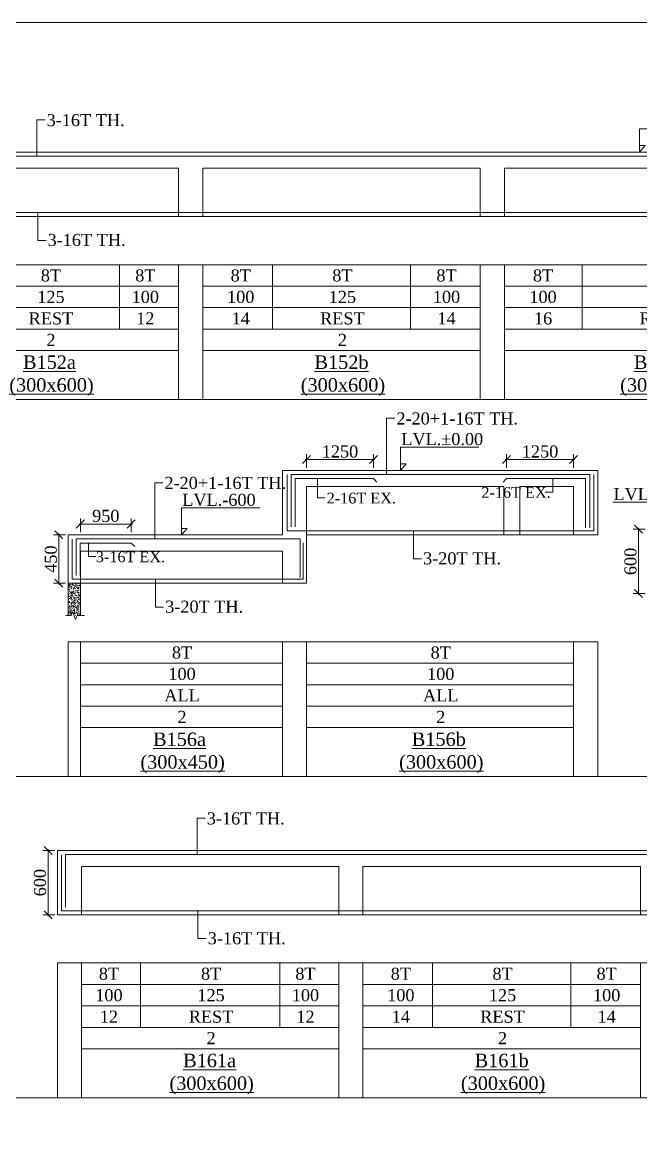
# Model space of a CAD drawing. Header units: millimetres. Extents: x 9781889 to 10654170, y -7832723 to -7608561.
# Drawn here: x 10457727 to 10469256, y -7781048 to -7760218 of the extents above; entities that cross this region are included whole.
import ezdxf
from ezdxf.enums import TextEntityAlignment as Align

# ---------------------------------------------------------------- set-up
doc = ezdxf.new("R2010")
doc.units = ezdxf.units.MM
doc.header["$LTSCALE"] = 10
doc.header["$PDMODE"] = 3
doc.linetypes.add('HIDDEN', pattern=[0.375, 0.25, -0.125])
for name, color, linetype, lineweight in [('LVL', 3, 'Continuous', 0), ('S-CUT OUT LINE', 9, 'Continuous', 0), ('S-DIM L.S.', 7, 'Continuous', 0), ('S-HATCH', 8, 'Continuous', 0), ('S-L.S.SECTION', 5, 'Continuous', 0), ('S-L.S.SLAB LINE', 252, 'HIDDEN', 0), ('S-L.S.STEEL', 1, 'Continuous', 9), ('S-SECTION MARK', 7, 'Continuous', 0), ('S-SHEET', 251, 'Continuous', 0), ('S-TEXT', 7, 'Continuous', 0), ('S-TEXT L.S. BEAM NO.', 30, 'Continuous', 0), ('S-TEXT. L.S.', 7, 'Continuous', 0)]:
    doc.layers.add(name, color=color, linetype=linetype, lineweight=lineweight)
doc.styles.add('135', font='arial.ttf', dxfattribs={"width": 0.8, "height": 135})
doc.styles.get("Standard").update_dxf_attribs({"font": 'arial.ttf'})
doc.styles.add('TEXT', font='times.ttf')
doc.dimstyles.new('75', dxfattribs={"dimtxt": 135, "dimasz": 90, "dimexe": 0.1, "dimexo": 0.03, "dimgap": 0.09, "dimtad": 1, "dimdec": 0, "dimzin": 0, "dimdsep": 46, "dimtxsty": '135', "dimblk": 'ARCHTICK', "dimcen": 0.09, "dimclrd": 256, "dimclre": 256, "dimclrt": 256, "dimadec": 0, "dimazin": 0, "dimtfac": 1, "dimtdec": 0, "dimtofl": 0, "dimtmove": 1, "dimatfit": 3, "dimldrblk": 'DOTSMALL', "dimfxl": 1, "dimtolj": 1, "dimtzin": 0, "dimlwd": -1, "dimlwe": -1, "dimarcsym": 0})
doc.dimstyles.new('SETU_1', dxfattribs={"dimtxt": 200, "dimasz": 150, "dimexe": 100, "dimexo": 50, "dimgap": 35, "dimtad": 1, "dimdec": 0, "dimzin": 0, "dimdsep": 46, "dimtxsty": 'Standard', "dimblk": 'OBLIQUE', "dimcen": 150, "dimdle": 25, "dimclrd": 256, "dimclre": 7, "dimclrt": 256, "dimadec": 0, "dimazin": 0, "dimtfac": 1, "dimtdec": 0, "dimtofl": 0, "dimtmove": 1, "dimatfit": 3, "dimfxl": 1, "dimtolj": 1, "dimtzin": 0, "dimlwd": -1, "dimlwe": 5, "dimarcsym": 1})

# ---------------------------------------------------------------- blocks, each defined once
blk = doc.blocks.new('_ArchTick')
at = {"color": 0, "linetype": 'ByBlock', "const_width": 0.15}
blk.add_lwpolyline([(-0.5, -0.5), (0.5, 0.5)], dxfattribs=at)
blk = doc.blocks.new('_Oblique')
at = {"color": 0, "linetype": 'ByBlock', "lineweight": -2}
blk.add_line((-0.5, -0.5), (0.5, 0.5), dxfattribs=at)
blk = doc.blocks.new('*D945')
at = {"layer": 'Defpoints', "color": 0, "transparency": 16777216}
for p in [(10458808, -7769562), (10458808, -7769766, 0), (10459758, -7769766, 0)]:
    blk.add_point(p, dxfattribs=at)
at = {"layer": 'S-DIM L.S.', "color": 7, "lineweight": 5, "transparency": 16777216}
for p, q in [((10458808, -7769716), (10458808, -7769462)), ((10459758, -7769716), (10459758, -7769462))]:
    blk.add_line(p, q, dxfattribs=at)
at = {"layer": 'S-DIM L.S.', "transparency": 16777216}
blk.add_line((10459783, -7769562), (10458783, -7769562), dxfattribs=at)
at = {"layer": 'S-DIM L.S.', "transparency": 16777216, "xscale": 150, "yscale": 150, "zscale": 150, "rotation": 180}
blk.add_blockref('_Oblique', (10458808, -7769562), dxfattribs=at)
at = {"layer": 'S-DIM L.S.', "transparency": 16777216, "xscale": 150, "yscale": 150, "zscale": 150}
blk.add_blockref('_Oblique', (10459758, -7769562), dxfattribs=at)
at = {"layer": 'S-DIM L.S.', "transparency": 16777216, "insert": (10459283, -7769412), "char_height": 225, "attachment_point": 5, "style": 'TEXT'}
blk.add_mtext('\\A1;950', dxfattribs=at)
blk = doc.blocks.new('*D946')
at = {"layer": 'Defpoints', "color": 0, "transparency": 16777216}
for p in [(10458582, -7769766), (10458407, -7770666), (10458582, -7770666)]:
    blk.add_point(p, dxfattribs=at)
at = {"layer": 'S-DIM L.S.', "color": 7, "lineweight": 5, "transparency": 16777216}
for p, q in [((10458532, -7769766), (10458307, -7769766)), ((10458532, -7770666), (10458307, -7770666))]:
    blk.add_line(p, q, dxfattribs=at)
at = {"layer": 'S-DIM L.S.', "transparency": 16777216}
blk.add_line((10458407, -7769741), (10458407, -7770691), dxfattribs=at)
at = {"layer": 'S-DIM L.S.', "transparency": 16777216, "xscale": 150, "yscale": 150, "zscale": 150}
for p, rotation in [((10458407, -7769766), 90), ((10458407, -7770666), 270)]:
    blk.add_blockref('_Oblique', p, dxfattribs=dict(at, rotation=rotation))
at = {"layer": 'S-DIM L.S.', "transparency": 16777216, "insert": (10458258, -7770216), "char_height": 225, "attachment_point": 5, "rotation": 90, "style": 'TEXT'}
blk.add_mtext('\\A1;450', dxfattribs=at)
blk = doc.blocks.new('*D947')
at = {"layer": 'Defpoints', "color": 0, "transparency": 16777216}
for p in [(10463025, -7768362), (10463025, -7768566, 0), (10464275, -7768566, 0)]:
    blk.add_point(p, dxfattribs=at)
at = {"layer": 'S-DIM L.S.', "transparency": 16777216}
blk.add_line((10464300, -7768362), (10463000, -7768362), dxfattribs=at)
at = {"layer": 'S-DIM L.S.', "color": 7, "lineweight": 5, "transparency": 16777216}
for p, q in [((10463025, -7768516), (10463025, -7768262)), ((10464275, -7768516), (10464275, -7768262))]:
    blk.add_line(p, q, dxfattribs=at)
at = {"layer": 'S-DIM L.S.', "transparency": 16777216, "xscale": 150, "yscale": 150, "zscale": 150, "rotation": 180}
blk.add_blockref('_Oblique', (10463025, -7768362), dxfattribs=at)
at = {"layer": 'S-DIM L.S.', "transparency": 16777216, "xscale": 150, "yscale": 150, "zscale": 150}
blk.add_blockref('_Oblique', (10464275, -7768362), dxfattribs=at)
at = {"layer": 'S-DIM L.S.', "transparency": 16777216, "insert": (10463650, -7768213), "char_height": 225, "attachment_point": 5, "style": 'TEXT'}
blk.add_mtext('\\A1;1250', dxfattribs=at)
blk = doc.blocks.new('*D944')
at = {"layer": 'Defpoints', "color": 0, "transparency": 16777216}
for p in [(10468005, -7768362), (10466755, -7768566, 0), (10468005, -7768566, 0)]:
    blk.add_point(p, dxfattribs=at)
at = {"layer": 'S-DIM L.S.', "transparency": 16777216}
blk.add_line((10466730, -7768362), (10468030, -7768362), dxfattribs=at)
at = {"layer": 'S-DIM L.S.', "color": 7, "lineweight": 5, "transparency": 16777216}
for p, q in [((10466755, -7768516), (10466755, -7768262)), ((10468005, -7768516), (10468005, -7768262))]:
    blk.add_line(p, q, dxfattribs=at)
at = {"layer": 'S-DIM L.S.', "transparency": 16777216, "xscale": 150, "yscale": 150, "zscale": 150, "rotation": 180}
blk.add_blockref('_Oblique', (10466755, -7768362), dxfattribs=at)
at = {"layer": 'S-DIM L.S.', "transparency": 16777216, "xscale": 150, "yscale": 150, "zscale": 150}
blk.add_blockref('_Oblique', (10468005, -7768362), dxfattribs=at)
at = {"layer": 'S-DIM L.S.', "transparency": 16777216, "insert": (10467380, -7768213), "char_height": 225, "attachment_point": 5, "style": 'TEXT'}
blk.add_mtext('\\A1;1250', dxfattribs=at)
blk = doc.blocks.new('*D948')
at = {"layer": 'Defpoints', "color": 0, "transparency": 16777216}
for p in [(10469391, -7769659), (10469216, -7770859), (10469391, -7770859)]:
    blk.add_point(p, dxfattribs=at)
at = {"layer": 'S-DIM L.S.', "color": 7, "lineweight": 5, "transparency": 16777216}
for p, q in [((10469341, -7769659), (10469116, -7769659)), ((10469341, -7770859), (10469116, -7770859))]:
    blk.add_line(p, q, dxfattribs=at)
at = {"layer": 'S-DIM L.S.', "transparency": 16777216}
blk.add_line((10469216, -7769634), (10469216, -7770884), dxfattribs=at)
at = {"layer": 'S-DIM L.S.', "transparency": 16777216, "xscale": 150, "yscale": 150, "zscale": 150}
for p, rotation in [((10469216, -7769659), 90), ((10469216, -7770859), 270)]:
    blk.add_blockref('_Oblique', p, dxfattribs=dict(at, rotation=rotation))
at = {"layer": 'S-DIM L.S.', "transparency": 16777216, "insert": (10469067, -7770259), "char_height": 225, "attachment_point": 5, "rotation": 90, "style": 'TEXT'}
blk.add_mtext('\\A1;600', dxfattribs=at)
blk = doc.blocks.new('*D962')
at = {"layer": 'Defpoints', "color": 0, "transparency": 16777216}
for p in [(10458382, -7775642), (10458207, -7776842), (10458382, -7776842)]:
    blk.add_point(p, dxfattribs=at)
at = {"layer": 'S-DIM L.S.', "color": 7, "lineweight": 5, "transparency": 16777216}
for p, q in [((10458332, -7775642), (10458107, -7775642)), ((10458332, -7776842), (10458107, -7776842))]:
    blk.add_line(p, q, dxfattribs=at)
at = {"layer": 'S-DIM L.S.', "transparency": 16777216}
blk.add_line((10458207, -7775617), (10458207, -7776867), dxfattribs=at)
at = {"layer": 'S-DIM L.S.', "transparency": 16777216, "xscale": 150, "yscale": 150, "zscale": 150}
for p, rotation in [((10458207, -7775642), 90), ((10458207, -7776842), 270)]:
    blk.add_blockref('_Oblique', p, dxfattribs=dict(at, rotation=rotation))
at = {"layer": 'S-DIM L.S.', "transparency": 16777216, "insert": (10458057, -7776242), "char_height": 225, "attachment_point": 5, "rotation": 90, "style": 'TEXT'}
blk.add_mtext('\\A1;600', dxfattribs=at)

msp = doc.modelspace()

# ---------------------------------------------------------------- hatches: boundary and pattern name
at = {"layer": 'S-HATCH'}
h = msp.add_hatch(dxfattribs=at)
h.set_pattern_fill('AR-CONC', color=256, scale=0.5)
h.set_pattern_definition([(50, (664850.01, -42048.774), (91.0923345, -7.96954277), [9.525, -104.775]), (355, (664850.01, -42048.77), (-17.6217107, 95.5284226), [7.62, -83.8202921]), (100.4514447, (664857.6, -42049.44), (73.47062355, 87.55887596), [8.0950044, -89.0451223]), (46.1842, (664850.01, -42023.37), (135.5395204, -21.021164), [14.2875, -157.1625]), (96.6355576, (664861.3, -42025.13), (118.702067, 123.7130623), [12.1425116, -133.5678041]), (351.1841512, (664850, -42023.37), (118.702067, 123.7130623), [11.4299835, -125.729866]), (21, (664862.71, -42029.724), (75.80719563, -51.1325991), [9.525, -104.775]), (326, (664862.71, -42029.72), (30.9010142, 92.09398306), [7.62, -83.82]), (71.451445, (664869.02, -42033.985), (106.70820964, 40.96138444), [8.0950044, -89.0449688]), (37.5, (664850.007, -42048.774), (1.544301625, 42.27751944), [0, -82.804, 0, -85.09, 0, -84.1375]), (7.5, (664850.007, -42048.774), (33.40983126, 50.09028741), [0, -48.514, 0, -80.899, 0, -32.0675]), (327.5, (664821.686, -42048.774), (67.79529758, -2.864372), [0, -31.75, 0, -99.06, 0, -131.445]), (317.5, (664808.986, -42048.774), (74.0645907, 12.71324552), [0, -41.275, 0, -65.786, 0, -93.345])])
h.paths.add_polyline_path([(10458808.3, -7771265.9), (10458692.5, -7771265.9), (10458664.5, -7771189.1), (10458636.6, -7771265.9), (10458578.3, -7771265.9), (10458578.3, -7770665.9), (10458808.3, -7770665.9)])

# ---------------------------------------------------------------- linework, layer by layer
at = {"layer": 'LVL', "linetype": 'Continuous', "elevation": 0}
for points in [[(10470695.6, -7762200.5), (10469234.4, -7762200.5), (10469234.4, -7762635.5), (10469342.5, -7762513.4), (10469234.4, -7762513.4)], [(10466238, -7768130.9), (10464776.8, -7768130.9), (10464776.8, -7768565.9), (10464885, -7768443.8), (10464776.8, -7768443.8)], [(10462153.8, -7769262.5), (10460692.6, -7769262.5), (10460692.6, -7769765.9), (10460800.8, -7769643.8), (10460692.6, -7769643.8)], [(10468739.5, -7769155.3), (10470200.7, -7769155.3), (10470200.7, -7769658.7), (10470092.5, -7769536.6), (10470200.7, -7769536.6)]]:
    msp.add_lwpolyline(points, dxfattribs=at)
at = {"layer": 'S-CUT OUT LINE', "color": 1, "elevation": 0}
msp.add_lwpolyline([(10458538.9, -7771265.9), (10458636.6, -7771265.9), (10458664.5, -7771189.1), (10458720.5, -7771342.8), (10458748.4, -7771265.9), (10458883.3, -7771265.9)], dxfattribs=at)
at = {"layer": 'S-L.S.SECTION'}
for p, q in [((10455395.7, -7762635.5, 0), (10473000.7, -7762635.5, 0)), ((10455395.7, -7763835.5, 0), (10478004.6, -7763835.5, 0)), ((10462575.2, -7768565.9, 0), (10468455.3, -7768565.9, 0)), ((10462575.2, -7769765.9, 0), (10462575.2, -7768565.9, 0)), ((10468455.3, -7768565.9, 0), (10468455.3, -7769765.9, 0)), ((10458578.3, -7769765.9, 0), (10462575.3, -7769765.9, 0)), ((10458578.3, -7770665.9, 0), (10458578.3, -7769765.9, 0)), ((10458578.3, -7770665.9, 0), (10458578.3, -7769765.9, 0)), ((10463025.3, -7769765.9, 0), (10468455.3, -7769765.9, 0)), ((10463025.3, -7769765.9, 0), (10463025.3, -7770665.9, 0)), ((10458582.4, -7770665.9, 0), (10463025.3, -7770665.9, 0)), ((10458381.7, -7775642.3, 0), (10475986.7, -7775642.3, 0)), ((10458381.7, -7775642.3, 0), (10458381.7, -7776842.3, 0)), ((10458381.7, -7776842.3, 0), (10480990.6, -7776842.3, 0))]:
    msp.add_line(p, q, dxfattribs=at)
at = {"layer": 'S-L.S.SECTION', "color": 1}
for p, q in [((10458578.3, -7770665.9, 0), (10458578.3, -7771265.9, 0)), ((10458808.3, -7770665.9, 0), (10458808.3, -7771265.9, 0))]:
    msp.add_line(p, q, dxfattribs=at)
at = {"layer": 'S-L.S.SLAB LINE', "ltscale": 0.3}
for p, q in [((10455845.7, -7762935.5, 0), (10460640.7, -7762935.5, 0)), ((10460640.7, -7762935.5, 0), (10460640.7, -7763835.5, 0)), ((10461090.7, -7762935.5, 0), (10466265.7, -7762935.5, 0)), ((10461090.7, -7762935.5, 0), (10461090.7, -7763835.5, 0)), ((10466265.7, -7762935.5, 0), (10466265.7, -7763835.5, 0)), ((10466715.7, -7762935.5, 0), (10469776.7, -7762935.5, 0)), ((10466715.7, -7762935.5, 0), (10466715.7, -7763835.5, 0)), ((10463025.3, -7768865.9, 0), (10463025.3, -7769765.9, 0)), ((10463025.3, -7768865.9, 0), (10466705.3, -7768865.9, 0)), ((10466705.3, -7768865.9, 0), (10466705.3, -7769765.9, 0)), ((10467005.3, -7768865.9, 0), (10468005.3, -7768865.9, 0)), ((10467005.3, -7768865.9, 0), (10467005.3, -7769765.9, 0)), ((10468005.3, -7768865.9, 0), (10468005.3, -7769765.9, 0)), ((10468455.3, -7768865.9, 0), (10468455.3, -7769765.9, 0)), ((10458808.3, -7770065.9, 0), (10462575.3, -7770065.9, 0)), ((10458808.3, -7770065.9, 0), (10458808.3, -7770665.9, 0)), ((10458808.3, -7770065.9, 0), (10458808.3, -7770665.9, 0)), ((10458808.3, -7770065.9, 0), (10458808.3, -7770665.9, 0)), ((10462575.3, -7770065.9, 0), (10462575.3, -7770665.9, 0)), ((10458831.7, -7775942.3, 0), (10463626.7, -7775942.3, 0)), ((10458831.7, -7775942.3, 0), (10458831.7, -7776842.3, 0)), ((10463626.7, -7775942.3, 0), (10463626.7, -7776842.3, 0)), ((10464076.7, -7775942.3, 0), (10469251.7, -7775942.3, 0)), ((10464076.7, -7775942.3, 0), (10464076.7, -7776842.3, 0)), ((10469251.7, -7775942.3, 0), (10469251.7, -7776842.3, 0))]:
    msp.add_line(p, q, dxfattribs=at)
at = {"layer": 'S-L.S.STEEL'}
for p, q in [((10455470.7, -7763760.5, 0), (10477933.7, -7763760.5, 0)), ((10462662.2, -7768640.9, 0), (10462662.2, -7769690.9, 0)), ((10462737.2, -7768640.9, 0), (10468305.3, -7768640.9, 0)), ((10462737.2, -7768640.9, 0), (10462737.2, -7769615, 0)), ((10468305.3, -7768640.9, 0), (10468305.3, -7769631.4, 0)), ((10468380.3, -7768642.2, 0), (10468380.3, -7769690.9, 0)), ((10462812.2, -7768715.9, 0), (10462812.2, -7769615, 0)), ((10468230.3, -7768715.9, 0), (10468230.3, -7769631.4, 0)), ((10462662.2, -7769690.9, 0), (10468380.3, -7769690.9, 0)), ((10458653.3, -7770590.9, 0), (10458653.3, -7769843.3, 0)), ((10458728.3, -7769840.9, 0), (10462905.4, -7769840.9, 0)), ((10458728.3, -7770523.1, 0), (10458728.3, -7769840.9, 0)), ((10458803.3, -7770523.1, 0), (10458803.3, -7769915.9, 0)), ((10462905.4, -7770558.8, 0), (10462905.4, -7769840.9, 0)), ((10462965.4, -7770590.9, 0), (10462965.4, -7769910.3, 0)), ((10458653.3, -7770590.9, 0), (10462965.4, -7770590.9, 0)), ((10458456.7, -7775729.9, 0), (10458456.7, -7776767.3, 0)), ((10458531.7, -7775717.3, 0), (10458531.7, -7776699.9, 0)), ((10458456.7, -7776767.3, 0), (10480919.7, -7776767.3, 0))]:
    msp.add_line(p, q, dxfattribs=at)
for points in [[(10455545.7, -7762710.5, 0), (10472933.5, -7762710.5, 0), (10472933.5, -7763637.7, 0)], [(10462812.2, -7768715.9, 0), (10464275.3, -7768715.9, 0), (10464338.5, -7768782.8, 0)], [(10468230.3, -7768715.9, 0), (10466755.3, -7768715.9, 0), (10466692.1, -7768782.8, 0)], [(10458803.3, -7769915.9, 0), (10459758.3, -7769915.9, 0), (10459821.5, -7769982.8, 0)], [(10458531.7, -7775717.3, 0), (10475919.5, -7775717.3, 0), (10475919.5, -7776644.5, 0)]]:
    msp.add_polyline3d(points, dxfattribs=at)
at = {"layer": 'S-SHEET'}
for p, q in [((10455395.7, -7764732, 0), (10478004.6, -7764732, 0)), ((10459540.7, -7764732, 0), (10459540.7, -7765932, 0)), ((10460640.7, -7764732, 0), (10460640.7, -7767241.3, 0)), ((10461090.7, -7764732, 0), (10461090.7, -7767241.3, 0)), ((10462390.7, -7764732, 0), (10462390.7, -7765932, 0)), ((10464965.7, -7764732, 0), (10464965.7, -7765932, 0)), ((10466265.7, -7764732, 0), (10466265.7, -7767241.3, 0)), ((10466715.7, -7764732, 0), (10466715.7, -7767241.3, 0)), ((10468165.7, -7764732, 0), (10468165.7, -7765932, 0)), ((10455845.7, -7765132, 0), (10460640.7, -7765132, 0)), ((10461090.7, -7765132, 0), (10466265.7, -7765132, 0)), ((10466715.7, -7765132, 0), (10472550.7, -7765132, 0)), ((10455845.7, -7765532, 0), (10460640.7, -7765532, 0)), ((10461090.7, -7765532, 0), (10466265.7, -7765532, 0)), ((10466715.7, -7765532, 0), (10472550.7, -7765532, 0)), ((10455845.7, -7765932, 0), (10460640.7, -7765932, 0)), ((10461090.7, -7765932, 0), (10466265.7, -7765932, 0)), ((10466715.7, -7765932, 0), (10472550.7, -7765932, 0)), ((10455845.7, -7766332, 0), (10460640.7, -7766332, 0)), ((10461090.7, -7766332, 0), (10466265.7, -7766332, 0)), ((10466715.7, -7766332, 0), (10472550.7, -7766332, 0)), ((10430820.3, -7767241.3), (10482154.4, -7767241.3)), ((10455395.7, -7767241.3, 0), (10478004.6, -7767241.3, 0)), ((10458582.4, -7771755.2), (10458582.4, -7774264.5)), ((10458582.4, -7771755.2), (10468455.3, -7771755.2, 0)), ((10458808.3, -7771755.2, 0), (10458808.3, -7774264.5, 0)), ((10462575.3, -7771755.2, 0), (10462575.3, -7774264.5, 0)), ((10463025.3, -7771755.2, 0), (10463025.3, -7774264.5, 0)), ((10468005.3, -7771755.2, 0), (10468005.3, -7774264.5, 0)), ((10468455.3, -7771755.2, 0), (10468455.3, -7774264.5, 0)), ((10458808.3, -7772155.2, 0), (10462575.3, -7772155.2, 0)), ((10463025.3, -7772155.2, 0), (10468005.3, -7772155.2, 0)), ((10458808.3, -7772555.2, 0), (10462575.3, -7772555.2, 0)), ((10463025.3, -7772555.2, 0), (10468005.3, -7772555.2, 0)), ((10458808.3, -7772955.2, 0), (10462575.3, -7772955.2, 0)), ((10463025.3, -7772955.2, 0), (10468005.3, -7772955.2, 0)), ((10458808.3, -7773355.2, 0), (10462575.3, -7773355.2, 0)), ((10463025.3, -7773355.2, 0), (10468005.3, -7773355.2, 0)), ((10430820.3, -7774264.5), (10482154.4, -7774264.5)), ((10458582.4, -7774264.5, 0), (10468455.3, -7774264.5, 0)), ((10458381.7, -7777738.8, 0), (10480990.6, -7777738.8, 0)), ((10458381.7, -7777738.8), (10458381.7, -7780248.1)), ((10458831.7, -7777738.8, 0), (10458831.7, -7780248.1, 0)), ((10459931.7, -7777738.8, 0), (10459931.7, -7778938.8, 0)), ((10462526.7, -7777738.8, 0), (10462526.7, -7778938.8, 0)), ((10463626.7, -7777738.8, 0), (10463626.7, -7780248.1, 0)), ((10464076.7, -7777738.8, 0), (10464076.7, -7780248.1, 0)), ((10465376.7, -7777738.8, 0), (10465376.7, -7778938.8, 0)), ((10467951.7, -7777738.8, 0), (10467951.7, -7778938.8, 0)), ((10469251.7, -7777738.8, 0), (10469251.7, -7780248.1, 0)), ((10458831.7, -7778138.8, 0), (10463626.7, -7778138.8, 0)), ((10464076.7, -7778138.8, 0), (10469251.7, -7778138.8, 0)), ((10458831.7, -7778538.8, 0), (10463626.7, -7778538.8, 0)), ((10464076.7, -7778538.8, 0), (10469251.7, -7778538.8, 0)), ((10458831.7, -7778938.8, 0), (10463626.7, -7778938.8, 0)), ((10464076.7, -7778938.8, 0), (10469251.7, -7778938.8, 0)), ((10458831.7, -7779338.8, 0), (10463626.7, -7779338.8, 0)), ((10464076.7, -7779338.8, 0), (10469251.7, -7779338.8, 0)), ((10430820.3, -7780248.1), (10482154.4, -7780248.1)), ((10458381.7, -7780248.1, 0), (10480990.6, -7780248.1, 0))]:
    msp.add_line(p, q, dxfattribs=at)
msp.add_lwpolyline([(10430820.3, -7760218.1), (10482154.4, -7760218.1), (10482154.4, -7801877.7), (10430820.3, -7801877.7)], close=True, dxfattribs=at)

# ---------------------------------------------------------------- texts
at = {"layer": 'LVL', "style": 'TEXT'}
for s, p in [('LVL.%%P0.00', (10464792.6, -7768092.5, 0)), ('LVL.-600', (10460708.4, -7769224, 0)), ('LVL.%%P0.00', (10468748.7, -7769116.8, 0))]:
    msp.add_text(s, height=225, dxfattribs=at).set_placement(p)
at = {"layer": 'S-TEXT', "linetype": 'ByBlock', "style": 'TEXT'}
for s, p in [('8T', (10458259.8, -7764932, 0)), ('8T', (10460019.6, -7764932, 0)), ('8T', (10461798.6, -7764932, 0)), ('8T', (10463694.8, -7764932, 0)), ('8T', (10465635.8, -7764932, 0)), ('8T', (10467435.9, -7764932, 0)), ('125', (10458259.8, -7765332, 0)), ('100', (10460019.6, -7765332, 0)), ('100', (10461798.6, -7765332, 0)), ('125', (10463694.8, -7765332, 0)), ('100', (10465635.8, -7765332, 0)), ('100', (10467435.9, -7765332, 0)), ('REST', (10458259.8, -7765732, 0)), ('12', (10460019.6, -7765732, 0)), ('14', (10461798.6, -7765732, 0)), ('REST', (10463694.8, -7765732, 0)), ('14', (10465635.8, -7765732, 0)), ('16', (10467435.9, -7765732, 0)), ('REST', (10469649.8, -7765732, 0)), ('2', (10458259.8, -7766132, 0)), ('2', (10463694.8, -7766132, 0)), ('8T', (10460704.4, -7771955.2, 0)), ('8T', (10465527.9, -7771955.2, 0)), ('100', (10460704.4, -7772355.2, 0)), ('100', (10465527.9, -7772355.2, 0)), ('ALL', (10460704.4, -7772755.2, 0)), ('ALL', (10465527.9, -7772755.2, 0)), ('2', (10460704.4, -7773155.2, 0)), ('2', (10465527.9, -7773155.2, 0)), ('8T', (10459341.6, -7777938.8, 0)), ('8T', (10461245.7, -7777938.8, 0)), ('8T', (10463005.6, -7777938.8, 0)), ('8T', (10464784.5, -7777938.8, 0)), ('8T', (10466680.7, -7777938.8, 0)), ('8T', (10468621.7, -7777938.8, 0)), ('100', (10459341.6, -7778338.8, 0)), ('125', (10461245.7, -7778338.8, 0)), ('100', (10463005.6, -7778338.8, 0)), ('100', (10464784.5, -7778338.8, 0)), ('125', (10466680.7, -7778338.8, 0)), ('100', (10468621.7, -7778338.8, 0)), ('12', (10459341.6, -7778738.8, 0)), ('REST', (10461245.7, -7778738.8, 0)), ('12', (10463005.6, -7778738.8, 0)), ('14', (10464784.5, -7778738.8, 0)), ('REST', (10466680.7, -7778738.8, 0)), ('14', (10468621.7, -7778738.8, 0)), ('2', (10461245.7, -7779138.8, 0)), ('2', (10466680.7, -7779138.8, 0))]:
    msp.add_text(s, height=225, dxfattribs=at).set_placement(p, align=Align.MIDDLE_CENTER)
at = {"layer": 'S-TEXT L.S. BEAM NO.', "linetype": 'ByBlock', "style": 'TEXT'}
for s, p in [('%%UB152a', (10457739.6, -7766672.7, 0)), ('%%UB152b', (10463174.6, -7766672.7, 0)), ('%%UB152c', (10469129.6, -7766672.7, 0)), ('%%U(300x600)', (10457483.5, -7767095.7, 0)), ('%%U(300x600)', (10462918.5, -7767095.7, 0)), ('%%U(300x600)', (10468873.5, -7767095.7, 0)), ('%%UB156b', (10464988.5, -7773695.9, 0)), ('%%U(300x600)', (10464751.6, -7774118.8, 0)), ('%%UB161a', (10460725.6, -7779679.5, 0)), ('%%UB161b', (10466160.6, -7779679.5, 0)), ('%%U(300x600)', (10460469.5, -7780102.5, 0)), ('%%U(300x600)', (10465904.5, -7780102.5, 0))]:
    msp.add_text(s, height=250, dxfattribs=at).set_placement(p)
at = {"layer": 'S-TEXT L.S. BEAM NO.', "color": 35, "linetype": 'ByBlock', "style": 'TEXT'}
for s, p in [('%%UB156a', (10460165, -7773695.9, 0)), ('%%U(300x450)', (10459928.1, -7774118.8, 0))]:
    msp.add_text(s, height=250, dxfattribs=at).set_placement(p)
at = {"layer": 'S-TEXT. L.S.', "style": 'TEXT'}
for s, height, p in [('3-16T TH.', 225, (10458179.1, -7762151.2, 0)), ('3-16T TH.', 225, (10458197.5, -7764383.4, 0)), ('2-20+1-16T TH.', 225, (10464701.1, -7767708.8, 0)), ('2-20+1-16T TH.', 225, (10460375.7, -7768908.8, 0)), ('2-16T EX.', 200, (10466286.5, -7769073.4, 0)), ('2-16T EX.', 200, (10463401.2, -7769179.2, 0)), ('3-16T EX.', 200, (10459096.9, -7770273.4, 0)), ('3-20T TH.', 225, (10465199.1, -7770313.8, 0)), ('3-20T TH.', 225, (10460390, -7771213.8, 0)), ('3-16T TH.', 225, (10461165.1, -7775158.1, 0)), ('3-16T TH.', 225, (10461183.5, -7777390.2, 0))]:
    msp.add_text(s, height=height, dxfattribs=at).set_placement(p)

# ---------------------------------------------------------------- dimensions: what is measured, and where the dimension line sits
at = {"layer": 'S-DIM L.S.'}
for base, p1, p2, picture, middle in [((10463025.3, -7768362.1, 0), (10464275.3, -7768565.9, 0), (10463025.3, -7768565.9, 0), '*D947', (10463650.3, -7768212.7, 0)), ((10458808.3, -7769562.1, 0), (10459758.3, -7769765.9, 0), (10458808.3, -7769765.9, 0), '*D945', (10459283.3, -7769412.3, 0))]:
    dim = msp.add_linear_dim(base=base, p1=p1, p2=p2, dimstyle='SETU_1', override={"dimtxt": 225, "dimtxsty": 'TEXT'}, dxfattribs=at)
    dim.commit()
    dim.dimension.update_dxf_attribs({"geometry": picture, "text_midpoint": middle})
dim = msp.add_linear_dim(base=(10468005.3, -7768362.1, 0), p1=(10466755.3, -7768565.9, 0), p2=(10468005.3, -7768565.9, 0), angle=180, dimstyle='SETU_1', override={"dimtxt": 225, "dimtxsty": 'TEXT'}, dxfattribs=at)
dim.commit()
dim.dimension.update_dxf_attribs({"geometry": '*D944', "text_midpoint": (10467380.3, -7768212.7, 0)})
at = {"layer": 'S-DIM L.S.', "color": 7}
for base, p1, p2, picture, middle in [((10458407.2, -7770665.9, 0), (10458582.4, -7769765.9, 0), (10458582.4, -7770665.9, 0), '*D946', (10458257.8, -7770215.9, 0)), ((10469216.2, -7770858.7, 0), (10469391.3, -7769658.7, 0), (10469391.3, -7770858.7, 0), '*D948', (10469066.7, -7770258.7, 0)), ((10458206.6, -7776842.3, 0), (10458381.7, -7775642.3, 0), (10458381.7, -7776842.3, 0), '*D962', (10458057.1, -7776242.3, 0))]:
    dim = msp.add_linear_dim(base=base, p1=p1, p2=p2, angle=90, dimstyle='SETU_1', override={"dimtxt": 225, "dimlfac": 0.5, "dimtxsty": 'TEXT'}, dxfattribs=at)
    dim.commit()
    dim.dimension.update_dxf_attribs({"geometry": picture, "text_midpoint": middle})

# ---------------------------------------------------------------- leaders
at = {"layer": 'S-SECTION MARK'}
for points in [[(10457997.5, -7762710.5, 0), (10457997.5, -7762036.1, 0), (10458150, -7762036.1, 0)], [(10458015.8, -7763756.6, 0), (10458015.8, -7764278.5, 0), (10458168.4, -7764278.5, 0)], [(10464519.5, -7768640.9, 0), (10464519.5, -7767593.7, 0), (10464672, -7767593.7, 0)], [(10460194, -7769840.9, 0), (10460194, -7768793.7, 0), (10460346.6, -7768793.7, 0)], [(10463227.1, -7768715.9, 0), (10463227.1, -7769074, 0), (10463366.5, -7769074, 0)], [(10467617.4, -7768715.9, 0), (10467617.4, -7768968.2, 0), (10467478, -7768968.2, 0)], [(10465017.4, -7769687, 0), (10465017.4, -7770208.9, 0), (10465170, -7770208.9, 0)], [(10458960.6, -7769915.9, 0), (10458960.6, -7770168.2, 0), (10459100, -7770168.2, 0)], [(10460208.3, -7770587, 0), (10460208.3, -7771108.9, 0), (10460360.9, -7771108.9, 0)], [(10460983.5, -7775717.3, 0), (10460983.5, -7775042.9, 0), (10461136, -7775042.9, 0)], [(10461001.8, -7776763.4, 0), (10461001.8, -7777285.3, 0), (10461154.4, -7777285.3, 0)]]:
    msp.add_leader(points, dimstyle='75', override={"dimasz": 75}, dxfattribs=at)

doc.saveas('drawing.dxf')
